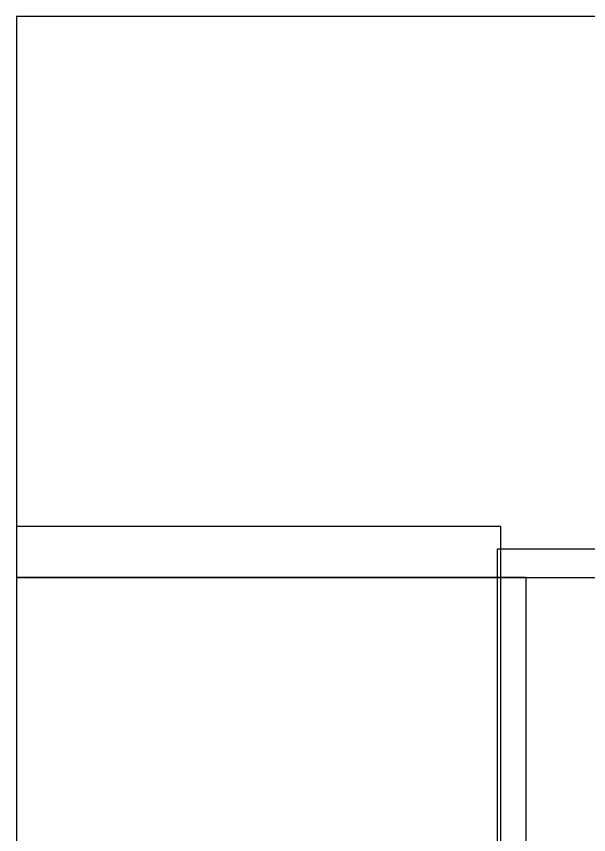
# Model space of a CAD drawing. Extents: x -45.2 to 45.2, y -25 to 2.
# Drawn here: x 41.1 to 42.222, y 0.396 to 2 of the extents above; entities that cross this region are included whole.
import ezdxf

# ---------------------------------------------------------------- set-up
doc = ezdxf.new("R2010")
doc.units = 0
doc.header["$MEASUREMENT"] = 0
doc.layers.add('CHAMBERS', color=3, linetype='Continuous')
doc.layers.add('SIEVE', color=2, linetype='Continuous')

# ---------------------------------------------------------------- blocks, each defined once
blk = doc.blocks.new('ALIGNRIGHT')
at = {"layer": 'CHAMBERS', "linetype": 'Continuous'}
for points in [[(0, 2.9), (4.1, 2.9), (4.1, 4), (0, 4), (0, 2.9)], [(0, 2.9), (4.1, 2.9), (4.1, 4), (0, 4), (0, 2.9)], [(0, 1.1), (1, 1.1), (1, 2.9), (0, 2.9), (0, 1.1)], [(0, 1.1), (1, 1.1), (1, 2.9), (0, 2.9), (0, 1.1)]]:
    blk.add_lwpolyline(points, close=True, dxfattribs=at)
at = {"layer": 'SIEVE', "linetype": 'Continuous'}
for points in [[(0, 2.9), (4.1, 2.9), (4.1, 4), (0, 4), (0, 2.9)], [(0, 2.9), (4.1, 2.9), (4.1, 4), (0, 4), (0, 2.9)], [(0, 0.85), (0.95, 0.85), (0.95, 3), (0, 3), (0, 0.85)], [(0, 0.85), (0.95, 0.85), (0.95, 3), (0, 3), (0, 0.85)], [(1.65625, 2.95625), (1.65625, 2.24375), (0.94375, 2.24375), (0.94375, 2.95625), (1.25325, 2.95625), (1.25325, 2.75625), (1.25325, 2.64675), (1.14375, 2.64675), (1.14375, 2.55325), (1.25325, 2.55325), (1.25325, 2.44375), (1.34675, 2.44375), (1.34675, 2.55325), (1.45625, 2.55325), (1.45625, 2.64675), (1.34675, 2.64675), (1.34675, 2.75625), (1.25325, 2.75625), (1.25325, 2.95625), (1.65625, 2.95625)], [(1.65625, 2.95625), (1.65625, 2.24375), (0.94375, 2.24375), (0.94375, 2.95625), (1.25325, 2.95625), (1.25325, 2.75625), (1.25325, 2.64675), (1.14375, 2.64675), (1.14375, 2.55325), (1.25325, 2.55325), (1.25325, 2.44375), (1.34675, 2.44375), (1.34675, 2.55325), (1.45625, 2.55325), (1.45625, 2.64675), (1.34675, 2.64675), (1.34675, 2.75625), (1.25325, 2.75625), (1.25325, 2.95625), (1.65625, 2.95625)]]:
    blk.add_lwpolyline(points, close=True, dxfattribs=at)

msp = doc.modelspace()

# ---------------------------------------------------------------- block references
msp.add_blockref('ALIGNRIGHT', (41.1, -2))

doc.saveas('drawing.dxf')
